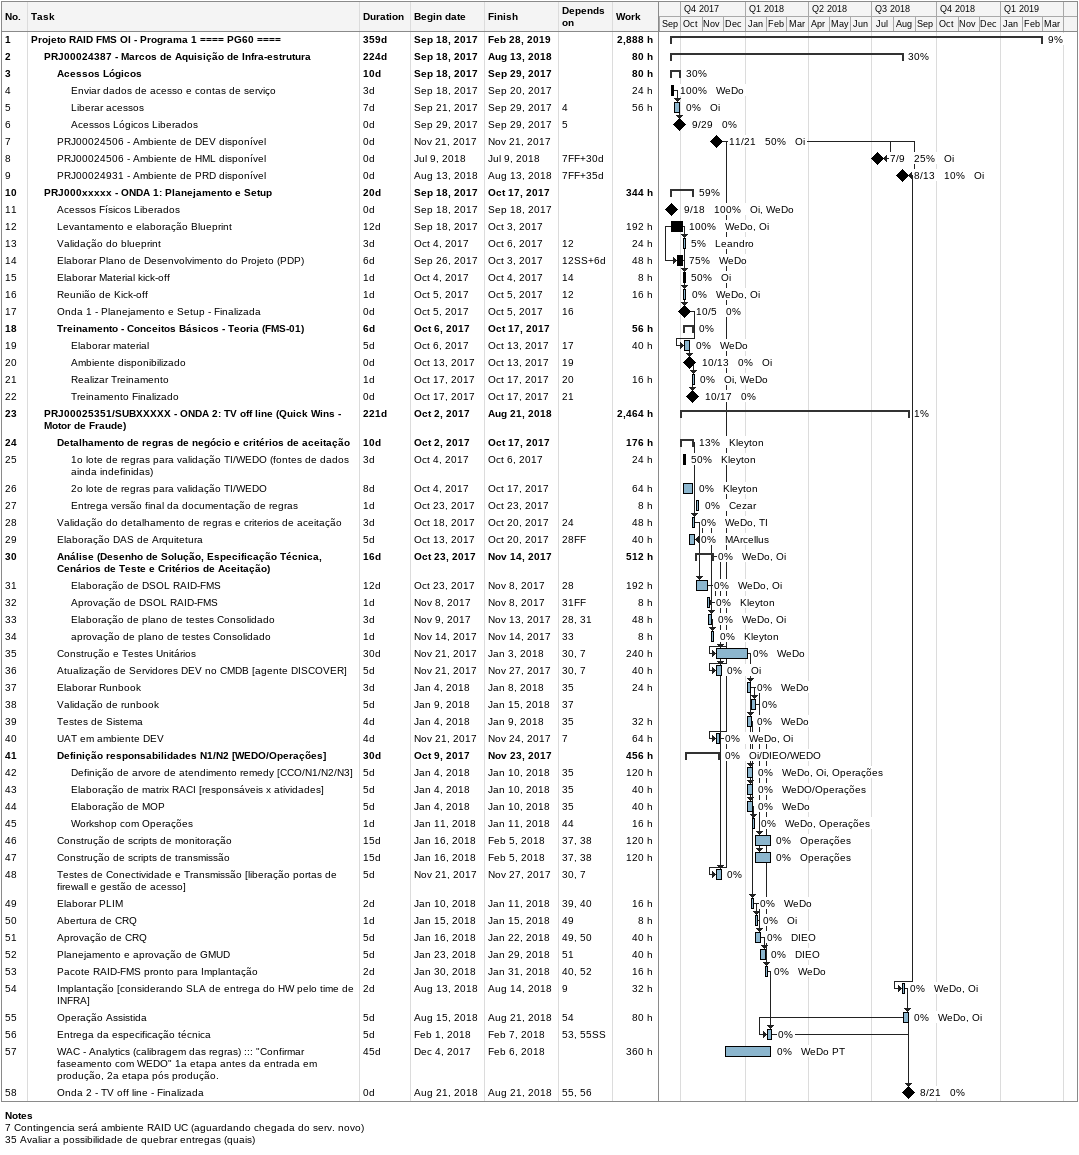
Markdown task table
| ID | Level | Task | Duration | Start | Finish | Predecessors | Resources | % complete | Work (h) |
|---|---|---|---|---|---|---|---|---|---|
| 1 | 1 | **Projeto RAID FMS OI - Programa 1 ==== PG60 ====** | 359d | 2017-09-18 | 2019-02-28 |  |  | 9 | 2888 |
| 2 | 2 | **PRJ00024387 - Marcos de Aquisição de Infra-estrutura** | 224d | 2017-09-18 | 2018-08-13 |  |  | 30 | 80 |
| 3 | 3 | **Acessos Lógicos** | 10d | 2017-09-18 | 2017-09-29 |  |  | 30 | 80 |
| 4 | 4 | Enviar dados de acesso e contas de serviço | 3d | 2017-09-18 | 2017-09-20 |  | WeDo | 100 | 24 |
| 5 | 4 | Liberar acessos | 7d | 2017-09-21 | 2017-09-29 | 4 | Oi | 0 | 56 |
| 6 | 4 | Acessos Lógicos Liberados | 0d | 2017-09-29 | 2017-09-29 | 5 |  | 0 |  |
| 7 | 3 | PRJ00024506 - Ambiente de DEV disponível | 0d | 2017-11-21 | 2017-11-21 |  | Oi | 50 |  |
| 8 | 3 | PRJ00024506 - Ambiente de HML disponível | 0d | 2018-07-09 | 2018-07-09 | 7FF+30d | Oi | 25 |  |
| 9 | 3 | PRJ00024931 - Ambiente de PRD disponível | 0d | 2018-08-13 | 2018-08-13 | 7FF+35d | Oi | 10 |  |
| 10 | 2 | **PRJ000xxxxx - ONDA 1: Planejamento e Setup** | 20d | 2017-09-18 | 2017-10-17 |  |  | 59 | 344 |
| 11 | 3 | Acessos Físicos Liberados | 0d | 2017-09-18 | 2017-09-18 |  | Oi, WeDo | 100 |  |
| 12 | 3 | Levantamento e elaboração Blueprint | 12d | 2017-09-18 | 2017-10-03 |  | WeDo, Oi | 100 | 192 |
| 13 | 3 | Validação do blueprint | 3d | 2017-10-04 | 2017-10-06 | 12 | Leandro | 5 | 24 |
| 14 | 3 | Elaborar Plano de Desenvolvimento do Projeto (PDP) | 6d | 2017-09-26 | 2017-10-03 | 12SS+6d | WeDo | 75 | 48 |
| 15 | 3 | Elaborar Material kick-off | 1d | 2017-10-04 | 2017-10-04 | 14 | Oi | 50 | 8 |
| 16 | 3 | Reunião de Kick-off | 1d | 2017-10-05 | 2017-10-05 | 12 | WeDo, Oi | 0 | 16 |
| 17 | 3 | Onda 1 - Planejamento e Setup - Finalizada | 0d | 2017-10-05 | 2017-10-05 | 16 |  | 0 |  |
| 18 | 3 | **Treinamento - Conceitos Básicos - Teoria (FMS-01)** | 6d | 2017-10-06 | 2017-10-17 |  |  | 0 | 56 |
| 19 | 4 | Elaborar material | 5d | 2017-10-06 | 2017-10-13 | 17 | WeDo | 0 | 40 |
| 20 | 4 | Ambiente disponibilizado | 0d | 2017-10-13 | 2017-10-13 | 19 | Oi | 0 |  |
| 21 | 4 | Realizar Treinamento | 1d | 2017-10-17 | 2017-10-17 | 20 | Oi, WeDo | 0 | 16 |
| 22 | 4 | Treinamento Finalizado | 0d | 2017-10-17 | 2017-10-17 | 21 |  | 0 |  |
| 23 | 2 | **PRJ00025351/SUBXXXXX - ONDA 2: TV off line (Quick Wins - Motor de Fraude)** | 221d | 2017-10-02 | 2018-08-21 |  |  | 1 | 2464 |
| 24 | 3 | **Detalhamento de regras de negócio e critérios de aceitação** | 10d | 2017-10-02 | 2017-10-17 |  | Kleyton | 13 | 176 |
| 25 | 4 | 1o lote de regras para validação TI/WEDO (fontes de dados ainda indefinidas) | 3d | 2017-10-04 | 2017-10-06 |  | Kleyton | 50 | 24 |
| 26 | 4 | 2o lote de regras para validação TI/WEDO | 8d | 2017-10-04 | 2017-10-17 |  | Kleyton | 0 | 64 |
| 27 | 4 | Entrega versão final da documentação de regras | 1d | 2017-10-23 | 2017-10-23 |  | Cezar | 0 | 8 |
| 28 | 3 | Validação do detalhamento de regras e criterios de aceitação | 3d | 2017-10-18 | 2017-10-20 | 24 | WeDo, TI | 0 | 48 |
| 29 | 3 | Elaboração DAS de Arquitetura | 5d | 2017-10-13 | 2017-10-20 | 28FF | MArcellus | 0 | 40 |
| 30 | 3 | **Análise (Desenho de Solução, Especificação Técnica, Cenários de Teste e Critérios de Aceitação)** | 16d | 2017-10-23 | 2017-11-14 |  | WeDo, Oi | 0 | 512 |
| 31 | 4 | Elaboração de DSOL RAID-FMS | 12d | 2017-10-23 | 2017-11-08 | 28 | WeDo, Oi | 0 | 192 |
| 32 | 4 | Aprovação de DSOL RAID-FMS | 1d | 2017-11-08 | 2017-11-08 | 31FF | Kleyton | 0 | 8 |
| 33 | 4 | Elaboração de plano de testes Consolidado | 3d | 2017-11-09 | 2017-11-13 | 28, 31 | WeDo, Oi | 0 | 48 |
| 34 | 4 | aprovação de plano de testes Consolidado | 1d | 2017-11-14 | 2017-11-14 | 33 | Kleyton | 0 | 8 |
| 35 | 3 | Construção e Testes Unitários | 30d | 2017-11-21 | 2018-01-03 | 30, 7 | WeDo | 0 | 240 |
| 36 | 3 | Atualização de Servidores DEV no CMDB [agente DISCOVER] | 5d | 2017-11-21 | 2017-11-27 | 30, 7 | Oi | 0 | 40 |
| 37 | 3 | Elaborar Runbook | 3d | 2018-01-04 | 2018-01-08 | 35 | WeDo | 0 | 24 |
| 38 | 3 | Validação de runbook | 5d | 2018-01-09 | 2018-01-15 | 37 |  | 0 |  |
| 39 | 3 | Testes de Sistema | 4d | 2018-01-04 | 2018-01-09 | 35 | WeDo | 0 | 32 |
| 40 | 3 | UAT em ambiente DEV | 4d | 2017-11-21 | 2017-11-24 | 7 | WeDo, Oi | 0 | 64 |
| 41 | 3 | **Definição responsabilidades N1/N2 [WEDO/Operações]** | 30d | 2017-10-09 | 2017-11-23 |  | Oi/DIEO/WEDO | 0 | 456 |
| 42 | 4 | Definição de arvore de atendimento remedy [CCO/N1/N2/N3] | 5d | 2018-01-04 | 2018-01-10 | 35 | WeDo, Oi, Operações | 0 | 120 |
| 43 | 4 | Elaboração de matrix RACI [responsáveis x atividades] | 5d | 2018-01-04 | 2018-01-10 | 35 | WeDO/Operações | 0 | 40 |
| 44 | 4 | Elaboração de MOP | 5d | 2018-01-04 | 2018-01-10 | 35 | WeDo | 0 | 40 |
| 45 | 4 | Workshop com Operações | 1d | 2018-01-11 | 2018-01-11 | 44 | WeDo, Operações | 0 | 16 |
| 46 | 3 | Construção de scripts de monitoração | 15d | 2018-01-16 | 2018-02-05 | 37, 38 | Operações | 0 | 120 |
| 47 | 3 | Construção de scripts de transmissão | 15d | 2018-01-16 | 2018-02-05 | 37, 38 | Operações | 0 | 120 |
| 48 | 3 | Testes de Conectividade e Transmissão [liberação portas de firewall e gestão de acesso] | 5d | 2017-11-21 | 2017-11-27 | 30, 7 |  | 0 |  |
| 49 | 3 | Elaborar PLIM | 2d | 2018-01-10 | 2018-01-11 | 39, 40 | WeDo | 0 | 16 |
| 50 | 3 | Abertura de CRQ | 1d | 2018-01-15 | 2018-01-15 | 49 | Oi | 0 | 8 |
| 51 | 3 | Aprovação de CRQ | 5d | 2018-01-16 | 2018-01-22 | 49, 50 | DIEO | 0 | 40 |
| 52 | 3 | Planejamento e aprovação de GMUD | 5d | 2018-01-23 | 2018-01-29 | 51 | DIEO | 0 | 40 |
| 53 | 3 | Pacote RAID-FMS pronto para Implantação | 2d | 2018-01-30 | 2018-01-31 | 40, 52 | WeDo | 0 | 16 |
| 54 | 3 | Implantação [considerando SLA de entrega do HW pelo time de INFRA] | 2d | 2018-08-13 | 2018-08-14 | 9 | WeDo, Oi | 0 | 32 |
| 55 | 3 | Operação Assistida | 5d | 2018-08-15 | 2018-08-21 | 54 | WeDo, Oi | 0 | 80 |
| 56 | 3 | Entrega da especificação técnica | 5d | 2018-02-01 | 2018-02-07 | 53, 55SS |  | 0 |  |
| 57 | 3 | WAC - Analytics (calibragem das regras) ::: "Confirmar faseamento com WEDO" 1a etapa antes da entrada em produção, 2a etapa pós produção. | 45d | 2017-12-04 | 2018-02-06 |  | WeDo PT | 0 | 360 |
| 58 | 3 | Onda 2 - TV off line - Finalizada | 0d | 2018-08-21 | 2018-08-21 | 55, 56 |  | 0 |  |

Notes
- 7: Contingencia será ambiente RAID UC (aguardando chegada do serv. novo)
- 35: Avaliar a possibilidade de quebrar entregas (quais)
